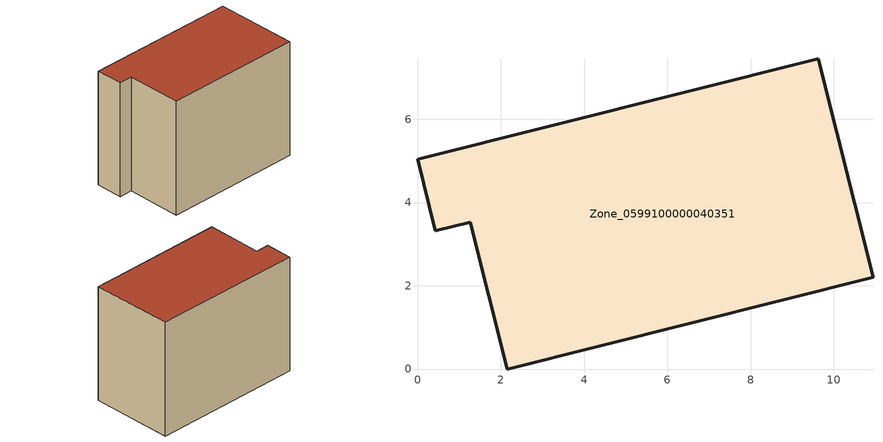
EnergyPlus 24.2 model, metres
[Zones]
Zone_0599100000040351
 floor ground (C_G): 1.26,3.53 0.43,3.32 0,5.04 9.63,7.45 10.94,2.21 2.15,0 z0
 wall outside (C_F): 9.63,7.45 0,5.04 0.43,3.32 1.26,3.53 2.15,0 10.94,2.21 9.63,7.45 z0:7.59
 roof outside (C_R): 2.15,0 10.94,2.21 9.63,7.45 0,5.04 0.43,3.32 1.26,3.53 z7.59
[BUILDING]
Pand.0599100000040351: North Axis=0; Terrain=City; Loads Convergence Tolerance Value=0.04; Temperature Convergence Tolerance Value=0.4; Solar Distribution=FullExterior; Maximum Number of Warmup Days=25; Minimum Number of Warmup Days=1
[Site:Location]
Rotterdam.The.Hague.AP_ZH_NLD Design_Conditions: Latitude=51.96; Longitude=4.45; Time Zone=1; Elevation=-4.5
[SITE:GROUNDTEMPERATURE:BUILDINGSURFACE]
18, 18, 18, 18, 18, 18, 18, 18, 18, 18, 18, 18
[MATERIAL] Thermal Absorptance=0.9; Solar Absorptance=0.7; Visible Absorptance=0.7
Name | Roughness | Thickness | Conductivity | Density | Specific Heat
G.TI.1975-1991 | MediumSmooth | 0.15 | 0.288461 | 540 | 1210
F.TI.1975-1991 | Rough | 0.3 | 0.230769 | 1920 | 840
R.TI.1975-1991 | MediumRough | 0.2 | 0.153846 | 1500 | 1000
[CONSTRUCTION]
C_G: G.TI.1975-1991
C_F: F.TI.1975-1991
C_R: R.TI.1975-1991
[ZONE]
Zone_0599100000040351: Type=1; Multiplier=1; Ceiling Height=Autocalculate; Volume=Autocalculate; Floor Area=autocalculate; Part of Total Floor Area=Yes
[ZONEINFILTRATION:DESIGNFLOWRATE]
Infil_Zone_0599100000040351: Zone or ZoneList or Space or SpaceList=Zone_0599100000040351; Schedule=AlwaysOn; Design Flow Rate Calculation Method=Flow/Area; Flow Rate per Floor Area=0.003; Constant Term Coefficient=1; Temperature Term Coefficient=0; Velocity Term Coefficient=0; Velocity Squared Term Coefficient=0
[HVACTEMPLATE:ZONE:IDEALLOADSAIRSYSTEM]
Zone_0599100000040351: Maximum Heating Supply Air Temperature=50; Minimum Cooling Supply Air Temperature=13; Maximum Heating Supply Air Humidity Ratio=0.0156; Minimum Cooling Supply Air Humidity Ratio=0.0077; Heating Limit=NoLimit; Cooling Limit=NoLimit; Dehumidification Control Type=ConstantSensibleHeatRatio; Cooling Sensible Heat Ratio=0.7; Dehumidification Setpoint=60; Humidification Control Type=None; Humidification Setpoint=30; Outdoor Air Method=None; Outdoor Air Flow Rate per Person=0.00944; Outdoor Air Flow Rate per Zone Floor Area=0; Outdoor Air Flow Rate per Zone=0; Demand Controlled Ventilation Type=None; Outdoor Air Economizer Type=NoEconomizer; Heat Recovery Type=None; Sensible Heat Recovery Effectiveness=0.7; Latent Heat Recovery Effectiveness=0.65
[ZONECONTROL:THERMOSTAT]
ThermostatControl_Zone_0599100000040351: Zone or ZoneList=Zone_0599100000040351; Control Type Schedule=DualSetpointControlType; Control 1=Thermostat_Zone_0599100000040351; Temperature Difference Between Cutout And Setpoint=0
[THERMOSTATSETPOINT:DUALSETPOINT]
Thermostat_Zone_0599100000040351: Heating Setpoint Temperature Schedule=HeatingSetpoint_Zone_0599100000040351; Cooling Setpoint Temperature Schedule=CoolingSetpoint_Zone_0599100000040351
[SCHEDULE:COMPACT]
HeatingSetpoint_Zone_0599100000040351: Through: 12/31, For: AllDays, Until: 24:00, 21
CoolingSetpoint_Zone_0599100000040351: Through: 12/31, For: AllDays, Until: 24:00, 24
DualSetpointControlType: Through: 12/31, For: AllDays, Until: 24:00, 4
AlwaysOn: Through: 12/31, For: AllDays, Until: 24:00, 1
